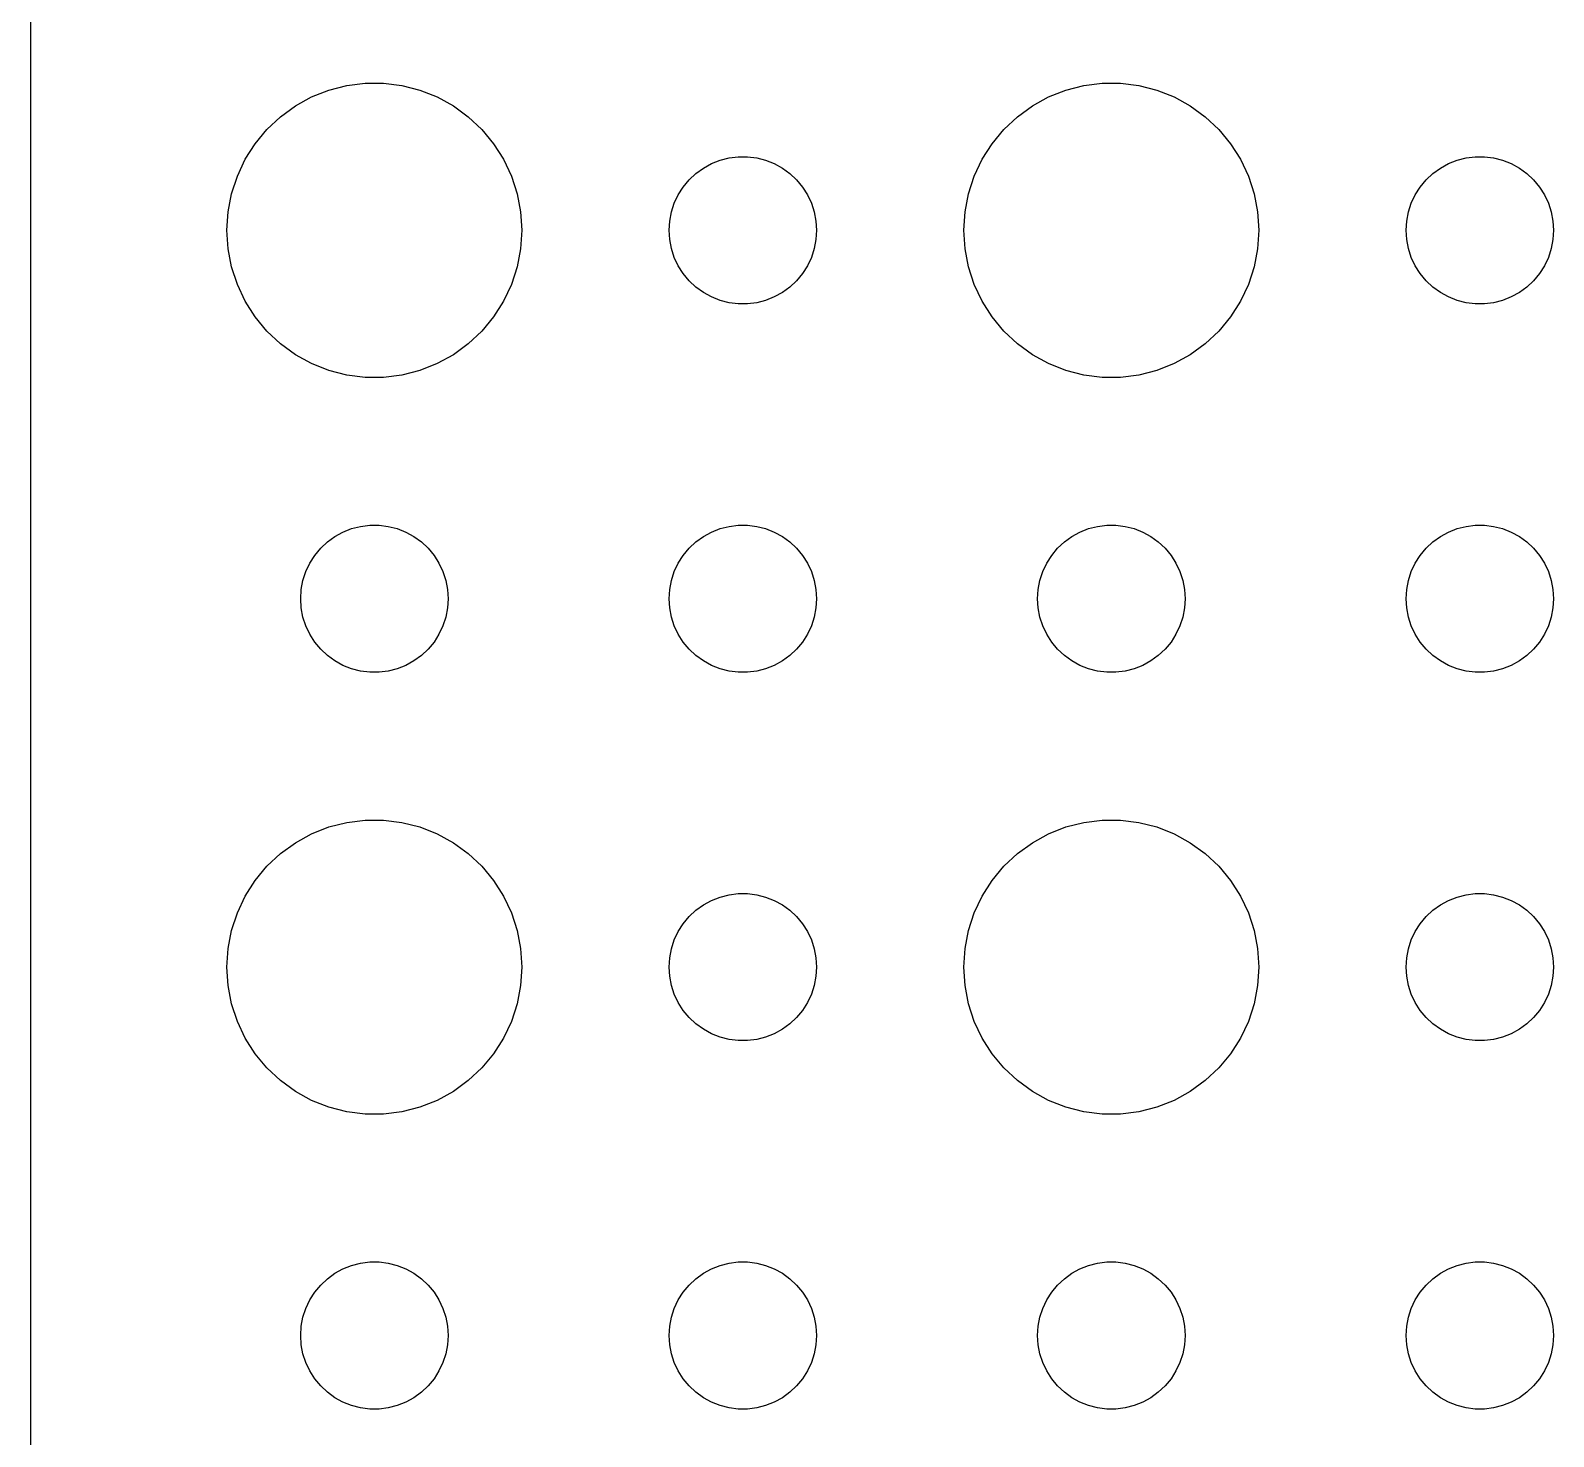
# Model space of a CAD drawing. Header units: metres. Extents: x -142 to 142, y -112 to 112.
# Drawn here: x -142 to -111, y -84.56 to -55.93 of the extents above; entities that cross this region are included whole.
import ezdxf

# ---------------------------------------------------------------- set-up
doc = ezdxf.new("R2010")
doc.units = ezdxf.units.M

msp = doc.modelspace()

# ---------------------------------------------------------------- linework, layer by layer
for p, q in [((-142, 107), (-142, -107)), ((-135.562, -57.0531), (-135.188, -57.0059)), ((-135.188, -57.0059), (-134.812, -57.0059)), ((-134.812, -57.0059), (-134.438, -57.0531)), ((-120.562, -57.0531), (-120.188, -57.0059)), ((-120.188, -57.0059), (-119.812, -57.0059)), ((-119.812, -57.0059), (-119.438, -57.0531)), ((-136.607, -57.467), (-136.277, -57.2855)), ((-136.277, -57.2855), (-135.927, -57.1468)), ((-135.927, -57.1468), (-135.562, -57.0531)), ((-134.438, -57.0531), (-134.073, -57.1468)), ((-134.073, -57.1468), (-133.723, -57.2855)), ((-133.723, -57.2855), (-133.393, -57.467)), ((-121.607, -57.467), (-121.277, -57.2855)), ((-121.277, -57.2855), (-120.927, -57.1468)), ((-120.927, -57.1468), (-120.562, -57.0531)), ((-119.438, -57.0531), (-119.073, -57.1468)), ((-119.073, -57.1468), (-118.723, -57.2855)), ((-118.723, -57.2855), (-118.393, -57.467)), ((-136.912, -57.6885), (-136.607, -57.467)), ((-133.393, -57.467), (-133.088, -57.6885)), ((-121.912, -57.6885), (-121.607, -57.467)), ((-118.393, -57.467), (-118.088, -57.6885)), ((-137.427, -58.2366), (-137.187, -57.9464)), ((-137.187, -57.9464), (-136.912, -57.6885)), ((-133.088, -57.6885), (-132.813, -57.9464)), ((-132.813, -57.9464), (-132.573, -58.2366)), ((-122.427, -58.2366), (-122.187, -57.9464)), ((-122.187, -57.9464), (-121.912, -57.6885)), ((-118.088, -57.6885), (-117.813, -57.9464)), ((-117.813, -57.9464), (-117.573, -58.2366)), ((-137.629, -58.5547), (-137.427, -58.2366)), ((-132.573, -58.2366), (-132.371, -58.5547)), ((-122.629, -58.5547), (-122.427, -58.2366)), ((-117.573, -58.2366), (-117.371, -58.5547)), ((-137.789, -58.8956), (-137.629, -58.5547)), ((-132.371, -58.5547), (-132.211, -58.8956)), ((-128.139, -58.6428), (-127.964, -58.5734)), ((-127.964, -58.5734), (-127.781, -58.5266)), ((-127.781, -58.5266), (-127.594, -58.503)), ((-127.594, -58.503), (-127.406, -58.503)), ((-127.406, -58.503), (-127.219, -58.5266)), ((-127.219, -58.5266), (-127.036, -58.5734)), ((-127.036, -58.5734), (-126.861, -58.6428)), ((-122.789, -58.8956), (-122.629, -58.5547)), ((-117.371, -58.5547), (-117.211, -58.8956)), ((-113.139, -58.6428), (-112.964, -58.5734)), ((-112.964, -58.5734), (-112.781, -58.5266)), ((-112.781, -58.5266), (-112.594, -58.503)), ((-112.594, -58.503), (-112.406, -58.503)), ((-112.406, -58.503), (-112.219, -58.5266)), ((-112.219, -58.5266), (-112.036, -58.5734)), ((-112.036, -58.5734), (-111.861, -58.6428)), ((-137.906, -59.2539), (-137.789, -58.8956)), ((-132.211, -58.8956), (-132.094, -59.2539)), ((-128.593, -58.9732), (-128.456, -58.8442)), ((-128.456, -58.8442), (-128.304, -58.7335)), ((-128.304, -58.7335), (-128.139, -58.6428)), ((-126.861, -58.6428), (-126.696, -58.7335)), ((-126.696, -58.7335), (-126.544, -58.8442)), ((-126.544, -58.8442), (-126.407, -58.9732)), ((-122.906, -59.2539), (-122.789, -58.8956)), ((-117.211, -58.8956), (-117.094, -59.2539)), ((-113.593, -58.9732), (-113.456, -58.8442)), ((-113.456, -58.8442), (-113.304, -58.7335)), ((-113.304, -58.7335), (-113.139, -58.6428)), ((-111.861, -58.6428), (-111.696, -58.7335)), ((-111.696, -58.7335), (-111.544, -58.8442)), ((-111.544, -58.8442), (-111.407, -58.9732)), ((-128.814, -59.2774), (-128.714, -59.1183)), ((-128.714, -59.1183), (-128.593, -58.9732)), ((-126.407, -58.9732), (-126.286, -59.1183)), ((-126.286, -59.1183), (-126.186, -59.2774)), ((-113.814, -59.2774), (-113.714, -59.1183)), ((-113.714, -59.1183), (-113.593, -58.9732)), ((-111.407, -58.9732), (-111.286, -59.1183)), ((-111.286, -59.1183), (-111.186, -59.2774)), ((-137.976, -59.624), (-137.906, -59.2539)), ((-132.094, -59.2539), (-132.024, -59.624)), ((-128.953, -59.627), (-128.895, -59.4478)), ((-128.895, -59.4478), (-128.814, -59.2774)), ((-126.186, -59.2774), (-126.105, -59.4478)), ((-126.105, -59.4478), (-126.047, -59.627)), ((-122.976, -59.624), (-122.906, -59.2539)), ((-117.094, -59.2539), (-117.024, -59.624)), ((-113.953, -59.627), (-113.895, -59.4478)), ((-113.895, -59.4478), (-113.814, -59.2774)), ((-111.186, -59.2774), (-111.105, -59.4478)), ((-111.105, -59.4478), (-111.047, -59.627)), ((-138, -60), (-137.976, -59.624)), ((-132.024, -59.624), (-132, -60)), ((-129, -60), (-128.988, -59.812)), ((-128.988, -59.812), (-128.953, -59.627)), ((-126.047, -59.627), (-126.012, -59.812)), ((-126.012, -59.812), (-126, -60)), ((-123, -60), (-122.976, -59.624)), ((-117.024, -59.624), (-117, -60)), ((-114, -60), (-113.988, -59.812)), ((-113.988, -59.812), (-113.953, -59.627)), ((-111.047, -59.627), (-111.012, -59.812)), ((-111.012, -59.812), (-111, -60)), ((-137.976, -60.376), (-138, -60)), ((-132, -60), (-132.024, -60.376)), ((-128.988, -60.188), (-129, -60)), ((-126, -60), (-126.012, -60.188)), ((-122.976, -60.376), (-123, -60)), ((-117, -60), (-117.024, -60.376)), ((-113.988, -60.188), (-114, -60)), ((-111, -60), (-111.012, -60.188)), ((-137.906, -60.7461), (-137.976, -60.376)), ((-132.024, -60.376), (-132.094, -60.7461)), ((-128.953, -60.373), (-128.988, -60.188)), ((-128.895, -60.5522), (-128.953, -60.373)), ((-126.047, -60.373), (-126.105, -60.5522)), ((-126.012, -60.188), (-126.047, -60.373)), ((-122.906, -60.7461), (-122.976, -60.376)), ((-117.024, -60.376), (-117.094, -60.7461)), ((-113.953, -60.373), (-113.988, -60.188)), ((-113.895, -60.5522), (-113.953, -60.373)), ((-111.047, -60.373), (-111.105, -60.5522)), ((-111.012, -60.188), (-111.047, -60.373)), ((-137.789, -61.1044), (-137.906, -60.7461)), ((-132.094, -60.7461), (-132.211, -61.1044)), ((-128.814, -60.7226), (-128.895, -60.5522)), ((-128.714, -60.8817), (-128.814, -60.7226)), ((-126.186, -60.7226), (-126.286, -60.8817)), ((-126.105, -60.5522), (-126.186, -60.7226)), ((-122.789, -61.1044), (-122.906, -60.7461)), ((-117.094, -60.7461), (-117.211, -61.1044)), ((-113.814, -60.7226), (-113.895, -60.5522)), ((-113.714, -60.8817), (-113.814, -60.7226)), ((-111.186, -60.7226), (-111.286, -60.8817)), ((-111.105, -60.5522), (-111.186, -60.7226)), ((-128.593, -61.0268), (-128.714, -60.8817)), ((-128.456, -61.1558), (-128.593, -61.0268)), ((-126.407, -61.0268), (-126.544, -61.1558)), ((-126.286, -60.8817), (-126.407, -61.0268)), ((-113.593, -61.0268), (-113.714, -60.8817)), ((-113.456, -61.1558), (-113.593, -61.0268)), ((-111.407, -61.0268), (-111.544, -61.1558)), ((-111.286, -60.8817), (-111.407, -61.0268)), ((-137.629, -61.4453), (-137.789, -61.1044)), ((-132.211, -61.1044), (-132.371, -61.4453)), ((-128.304, -61.2665), (-128.456, -61.1558)), ((-128.139, -61.3572), (-128.304, -61.2665)), ((-127.964, -61.4266), (-128.139, -61.3572)), ((-126.861, -61.3572), (-127.036, -61.4266)), ((-126.696, -61.2665), (-126.861, -61.3572)), ((-126.544, -61.1558), (-126.696, -61.2665)), ((-122.629, -61.4453), (-122.789, -61.1044)), ((-117.211, -61.1044), (-117.371, -61.4453)), ((-113.304, -61.2665), (-113.456, -61.1558)), ((-113.139, -61.3572), (-113.304, -61.2665)), ((-112.964, -61.4266), (-113.139, -61.3572)), ((-111.861, -61.3572), (-112.036, -61.4266)), ((-111.696, -61.2665), (-111.861, -61.3572)), ((-111.544, -61.1558), (-111.696, -61.2665)), ((-137.427, -61.7634), (-137.629, -61.4453)), ((-132.371, -61.4453), (-132.573, -61.7634)), ((-127.781, -61.4734), (-127.964, -61.4266)), ((-127.594, -61.497), (-127.781, -61.4734)), ((-127.406, -61.497), (-127.594, -61.497)), ((-127.219, -61.4734), (-127.406, -61.497)), ((-127.036, -61.4266), (-127.219, -61.4734)), ((-122.427, -61.7634), (-122.629, -61.4453)), ((-117.371, -61.4453), (-117.573, -61.7634)), ((-112.781, -61.4734), (-112.964, -61.4266)), ((-112.594, -61.497), (-112.781, -61.4734)), ((-112.406, -61.497), (-112.594, -61.497)), ((-112.219, -61.4734), (-112.406, -61.497)), ((-112.036, -61.4266), (-112.219, -61.4734)), ((-137.187, -62.0536), (-137.427, -61.7634)), ((-132.573, -61.7634), (-132.813, -62.0536)), ((-122.187, -62.0536), (-122.427, -61.7634)), ((-117.573, -61.7634), (-117.813, -62.0536)), ((-136.912, -62.3115), (-137.187, -62.0536)), ((-132.813, -62.0536), (-133.088, -62.3115)), ((-121.912, -62.3115), (-122.187, -62.0536)), ((-117.813, -62.0536), (-118.088, -62.3115)), ((-136.607, -62.533), (-136.912, -62.3115)), ((-136.277, -62.7145), (-136.607, -62.533)), ((-133.393, -62.533), (-133.723, -62.7145)), ((-133.088, -62.3115), (-133.393, -62.533)), ((-121.607, -62.533), (-121.912, -62.3115)), ((-121.277, -62.7145), (-121.607, -62.533)), ((-118.393, -62.533), (-118.723, -62.7145)), ((-118.088, -62.3115), (-118.393, -62.533)), ((-135.927, -62.8532), (-136.277, -62.7145)), ((-135.562, -62.9469), (-135.927, -62.8532)), ((-134.073, -62.8532), (-134.438, -62.9469)), ((-133.723, -62.7145), (-134.073, -62.8532)), ((-120.927, -62.8532), (-121.277, -62.7145)), ((-120.562, -62.9469), (-120.927, -62.8532)), ((-119.073, -62.8532), (-119.438, -62.9469)), ((-118.723, -62.7145), (-119.073, -62.8532)), ((-135.188, -62.9941), (-135.562, -62.9469)), ((-134.812, -62.9941), (-135.188, -62.9941)), ((-134.438, -62.9469), (-134.812, -62.9941)), ((-120.188, -62.9941), (-120.562, -62.9469)), ((-119.812, -62.9941), (-120.188, -62.9941)), ((-119.438, -62.9469), (-119.812, -62.9941)), ((-135.464, -66.0734), (-135.281, -66.0266)), ((-135.281, -66.0266), (-135.094, -66.003)), ((-135.094, -66.003), (-134.906, -66.003)), ((-134.906, -66.003), (-134.719, -66.0266)), ((-134.719, -66.0266), (-134.536, -66.0734)), ((-127.964, -66.0734), (-127.781, -66.0266)), ((-127.781, -66.0266), (-127.594, -66.003)), ((-127.594, -66.003), (-127.406, -66.003)), ((-127.406, -66.003), (-127.219, -66.0266)), ((-127.219, -66.0266), (-127.036, -66.0734)), ((-120.464, -66.0734), (-120.281, -66.0266)), ((-120.281, -66.0266), (-120.094, -66.003)), ((-120.094, -66.003), (-119.906, -66.003)), ((-119.906, -66.003), (-119.719, -66.0266)), ((-119.719, -66.0266), (-119.536, -66.0734)), ((-112.964, -66.0734), (-112.781, -66.0266)), ((-112.781, -66.0266), (-112.594, -66.003)), ((-112.594, -66.003), (-112.406, -66.003)), ((-112.406, -66.003), (-112.219, -66.0266)), ((-112.219, -66.0266), (-112.036, -66.0734)), ((-135.956, -66.3442), (-135.804, -66.2335)), ((-135.804, -66.2335), (-135.639, -66.1428)), ((-135.639, -66.1428), (-135.464, -66.0734)), ((-134.536, -66.0734), (-134.361, -66.1428)), ((-134.361, -66.1428), (-134.196, -66.2335)), ((-134.196, -66.2335), (-134.044, -66.3442)), ((-128.456, -66.3442), (-128.304, -66.2335)), ((-128.304, -66.2335), (-128.139, -66.1428)), ((-128.139, -66.1428), (-127.964, -66.0734)), ((-127.036, -66.0734), (-126.861, -66.1428)), ((-126.861, -66.1428), (-126.696, -66.2335)), ((-126.696, -66.2335), (-126.544, -66.3442)), ((-120.956, -66.3442), (-120.804, -66.2335)), ((-120.804, -66.2335), (-120.639, -66.1428)), ((-120.639, -66.1428), (-120.464, -66.0734)), ((-119.536, -66.0734), (-119.361, -66.1428)), ((-119.361, -66.1428), (-119.196, -66.2335)), ((-119.196, -66.2335), (-119.044, -66.3442)), ((-113.456, -66.3442), (-113.304, -66.2335)), ((-113.304, -66.2335), (-113.139, -66.1428)), ((-113.139, -66.1428), (-112.964, -66.0734)), ((-112.036, -66.0734), (-111.861, -66.1428)), ((-111.861, -66.1428), (-111.696, -66.2335)), ((-111.696, -66.2335), (-111.544, -66.3442)), ((-136.314, -66.7774), (-136.214, -66.6183)), ((-136.214, -66.6183), (-136.093, -66.4732)), ((-136.093, -66.4732), (-135.956, -66.3442)), ((-134.044, -66.3442), (-133.907, -66.4732)), ((-133.907, -66.4732), (-133.786, -66.6183)), ((-133.786, -66.6183), (-133.686, -66.7774)), ((-128.814, -66.7774), (-128.714, -66.6183)), ((-128.714, -66.6183), (-128.593, -66.4732)), ((-128.593, -66.4732), (-128.456, -66.3442)), ((-126.544, -66.3442), (-126.407, -66.4732)), ((-126.407, -66.4732), (-126.286, -66.6183)), ((-126.286, -66.6183), (-126.186, -66.7774)), ((-121.314, -66.7774), (-121.214, -66.6183)), ((-121.214, -66.6183), (-121.093, -66.4732)), ((-121.093, -66.4732), (-120.956, -66.3442)), ((-119.044, -66.3442), (-118.907, -66.4732)), ((-118.907, -66.4732), (-118.786, -66.6183)), ((-118.786, -66.6183), (-118.686, -66.7774)), ((-113.814, -66.7774), (-113.714, -66.6183)), ((-113.714, -66.6183), (-113.593, -66.4732)), ((-113.593, -66.4732), (-113.456, -66.3442)), ((-111.544, -66.3442), (-111.407, -66.4732)), ((-111.407, -66.4732), (-111.286, -66.6183)), ((-111.286, -66.6183), (-111.186, -66.7774)), ((-136.453, -67.127), (-136.395, -66.9478)), ((-136.395, -66.9478), (-136.314, -66.7774)), ((-133.686, -66.7774), (-133.605, -66.9478)), ((-133.605, -66.9478), (-133.547, -67.127)), ((-128.953, -67.127), (-128.895, -66.9478)), ((-128.895, -66.9478), (-128.814, -66.7774)), ((-126.186, -66.7774), (-126.105, -66.9478)), ((-126.105, -66.9478), (-126.047, -67.127)), ((-121.453, -67.127), (-121.395, -66.9478)), ((-121.395, -66.9478), (-121.314, -66.7774)), ((-118.686, -66.7774), (-118.605, -66.9478)), ((-118.605, -66.9478), (-118.547, -67.127)), ((-113.953, -67.127), (-113.895, -66.9478)), ((-113.895, -66.9478), (-113.814, -66.7774)), ((-111.186, -66.7774), (-111.105, -66.9478)), ((-111.105, -66.9478), (-111.047, -67.127)), ((-136.488, -67.312), (-136.453, -67.127)), ((-133.547, -67.127), (-133.512, -67.312)), ((-128.988, -67.312), (-128.953, -67.127)), ((-126.047, -67.127), (-126.012, -67.312)), ((-121.488, -67.312), (-121.453, -67.127)), ((-118.547, -67.127), (-118.512, -67.312)), ((-113.988, -67.312), (-113.953, -67.127)), ((-111.047, -67.127), (-111.012, -67.312)), ((-136.5, -67.5), (-136.488, -67.312)), ((-136.488, -67.688), (-136.5, -67.5)), ((-133.512, -67.312), (-133.5, -67.5)), ((-133.5, -67.5), (-133.512, -67.688)), ((-129, -67.5), (-128.988, -67.312)), ((-128.988, -67.688), (-129, -67.5)), ((-126.012, -67.312), (-126, -67.5)), ((-126, -67.5), (-126.012, -67.688)), ((-121.5, -67.5), (-121.488, -67.312)), ((-121.488, -67.688), (-121.5, -67.5)), ((-118.512, -67.312), (-118.5, -67.5)), ((-118.5, -67.5), (-118.512, -67.688)), ((-114, -67.5), (-113.988, -67.312)), ((-113.988, -67.688), (-114, -67.5)), ((-111.012, -67.312), (-111, -67.5)), ((-111, -67.5), (-111.012, -67.688)), ((-136.453, -67.873), (-136.488, -67.688)), ((-136.395, -68.0522), (-136.453, -67.873)), ((-133.547, -67.873), (-133.605, -68.0522)), ((-133.512, -67.688), (-133.547, -67.873)), ((-128.953, -67.873), (-128.988, -67.688)), ((-128.895, -68.0522), (-128.953, -67.873)), ((-126.047, -67.873), (-126.105, -68.0522)), ((-126.012, -67.688), (-126.047, -67.873)), ((-121.453, -67.873), (-121.488, -67.688)), ((-121.395, -68.0522), (-121.453, -67.873)), ((-118.547, -67.873), (-118.605, -68.0522)), ((-118.512, -67.688), (-118.547, -67.873)), ((-113.953, -67.873), (-113.988, -67.688)), ((-113.895, -68.0522), (-113.953, -67.873)), ((-111.047, -67.873), (-111.105, -68.0522)), ((-111.012, -67.688), (-111.047, -67.873)), ((-136.314, -68.2226), (-136.395, -68.0522)), ((-133.605, -68.0522), (-133.686, -68.2226)), ((-128.814, -68.2226), (-128.895, -68.0522)), ((-126.105, -68.0522), (-126.186, -68.2226)), ((-121.314, -68.2226), (-121.395, -68.0522)), ((-118.605, -68.0522), (-118.686, -68.2226)), ((-113.814, -68.2226), (-113.895, -68.0522)), ((-111.105, -68.0522), (-111.186, -68.2226)), ((-136.214, -68.3817), (-136.314, -68.2226)), ((-136.093, -68.5268), (-136.214, -68.3817)), ((-133.786, -68.3817), (-133.907, -68.5268)), ((-133.686, -68.2226), (-133.786, -68.3817)), ((-128.714, -68.3817), (-128.814, -68.2226)), ((-128.593, -68.5268), (-128.714, -68.3817)), ((-126.286, -68.3817), (-126.407, -68.5268)), ((-126.186, -68.2226), (-126.286, -68.3817)), ((-121.214, -68.3817), (-121.314, -68.2226)), ((-121.093, -68.5268), (-121.214, -68.3817)), ((-118.786, -68.3817), (-118.907, -68.5268)), ((-118.686, -68.2226), (-118.786, -68.3817)), ((-113.714, -68.3817), (-113.814, -68.2226)), ((-113.593, -68.5268), (-113.714, -68.3817)), ((-111.286, -68.3817), (-111.407, -68.5268)), ((-111.186, -68.2226), (-111.286, -68.3817)), ((-135.956, -68.6558), (-136.093, -68.5268)), ((-135.804, -68.7665), (-135.956, -68.6558)), ((-135.639, -68.8572), (-135.804, -68.7665)), ((-134.196, -68.7665), (-134.361, -68.8572)), ((-134.044, -68.6558), (-134.196, -68.7665)), ((-133.907, -68.5268), (-134.044, -68.6558)), ((-128.456, -68.6558), (-128.593, -68.5268)), ((-128.304, -68.7665), (-128.456, -68.6558)), ((-128.139, -68.8572), (-128.304, -68.7665)), ((-126.696, -68.7665), (-126.861, -68.8572)), ((-126.544, -68.6558), (-126.696, -68.7665)), ((-126.407, -68.5268), (-126.544, -68.6558)), ((-120.956, -68.6558), (-121.093, -68.5268)), ((-120.804, -68.7665), (-120.956, -68.6558)), ((-120.639, -68.8572), (-120.804, -68.7665)), ((-119.196, -68.7665), (-119.361, -68.8572)), ((-119.044, -68.6558), (-119.196, -68.7665)), ((-118.907, -68.5268), (-119.044, -68.6558)), ((-113.456, -68.6558), (-113.593, -68.5268)), ((-113.304, -68.7665), (-113.456, -68.6558)), ((-113.139, -68.8572), (-113.304, -68.7665)), ((-111.696, -68.7665), (-111.861, -68.8572)), ((-111.544, -68.6558), (-111.696, -68.7665)), ((-111.407, -68.5268), (-111.544, -68.6558)), ((-135.464, -68.9266), (-135.639, -68.8572)), ((-135.281, -68.9734), (-135.464, -68.9266)), ((-135.094, -68.997), (-135.281, -68.9734)), ((-134.906, -68.997), (-135.094, -68.997)), ((-134.719, -68.9734), (-134.906, -68.997)), ((-134.536, -68.9266), (-134.719, -68.9734)), ((-134.361, -68.8572), (-134.536, -68.9266)), ((-127.964, -68.9266), (-128.139, -68.8572)), ((-127.781, -68.9734), (-127.964, -68.9266)), ((-127.594, -68.997), (-127.781, -68.9734)), ((-127.406, -68.997), (-127.594, -68.997)), ((-127.219, -68.9734), (-127.406, -68.997)), ((-127.036, -68.9266), (-127.219, -68.9734)), ((-126.861, -68.8572), (-127.036, -68.9266)), ((-120.464, -68.9266), (-120.639, -68.8572)), ((-120.281, -68.9734), (-120.464, -68.9266)), ((-120.094, -68.997), (-120.281, -68.9734)), ((-119.906, -68.997), (-120.094, -68.997)), ((-119.719, -68.9734), (-119.906, -68.997)), ((-119.536, -68.9266), (-119.719, -68.9734)), ((-119.361, -68.8572), (-119.536, -68.9266)), ((-112.964, -68.9266), (-113.139, -68.8572)), ((-112.781, -68.9734), (-112.964, -68.9266)), ((-112.594, -68.997), (-112.781, -68.9734)), ((-112.406, -68.997), (-112.594, -68.997)), ((-112.219, -68.9734), (-112.406, -68.997)), ((-112.036, -68.9266), (-112.219, -68.9734)), ((-111.861, -68.8572), (-112.036, -68.9266)), ((-136.277, -72.2855), (-135.927, -72.1468)), ((-135.927, -72.1468), (-135.562, -72.0531)), ((-135.562, -72.0531), (-135.188, -72.0059)), ((-135.188, -72.0059), (-134.812, -72.0059)), ((-134.812, -72.0059), (-134.438, -72.0531)), ((-134.438, -72.0531), (-134.073, -72.1468)), ((-134.073, -72.1468), (-133.723, -72.2855)), ((-121.277, -72.2855), (-120.927, -72.1468)), ((-120.927, -72.1468), (-120.562, -72.0531)), ((-120.562, -72.0531), (-120.188, -72.0059)), ((-120.188, -72.0059), (-119.812, -72.0059)), ((-119.812, -72.0059), (-119.438, -72.0531)), ((-119.438, -72.0531), (-119.073, -72.1468)), ((-119.073, -72.1468), (-118.723, -72.2855)), ((-136.912, -72.6885), (-136.607, -72.467)), ((-136.607, -72.467), (-136.277, -72.2855)), ((-133.723, -72.2855), (-133.393, -72.467)), ((-133.393, -72.467), (-133.088, -72.6885)), ((-121.912, -72.6885), (-121.607, -72.467)), ((-121.607, -72.467), (-121.277, -72.2855)), ((-118.723, -72.2855), (-118.393, -72.467)), ((-118.393, -72.467), (-118.088, -72.6885)), ((-137.187, -72.9464), (-136.912, -72.6885)), ((-133.088, -72.6885), (-132.813, -72.9464)), ((-122.187, -72.9464), (-121.912, -72.6885)), ((-118.088, -72.6885), (-117.813, -72.9464)), ((-137.427, -73.2366), (-137.187, -72.9464)), ((-132.813, -72.9464), (-132.573, -73.2366)), ((-122.427, -73.2366), (-122.187, -72.9464)), ((-117.813, -72.9464), (-117.573, -73.2366)), ((-137.629, -73.5547), (-137.427, -73.2366)), ((-132.573, -73.2366), (-132.371, -73.5547)), ((-122.629, -73.5547), (-122.427, -73.2366)), ((-117.573, -73.2366), (-117.371, -73.5547)), ((-137.789, -73.8956), (-137.629, -73.5547)), ((-132.371, -73.5547), (-132.211, -73.8956)), ((-128.456, -73.8442), (-128.304, -73.7335)), ((-128.304, -73.7335), (-128.139, -73.6428)), ((-128.139, -73.6428), (-127.964, -73.5734)), ((-127.964, -73.5734), (-127.781, -73.5266)), ((-127.781, -73.5266), (-127.594, -73.503)), ((-127.594, -73.503), (-127.406, -73.503)), ((-127.406, -73.503), (-127.219, -73.5266)), ((-127.219, -73.5266), (-127.036, -73.5734)), ((-127.036, -73.5734), (-126.861, -73.6428)), ((-126.861, -73.6428), (-126.696, -73.7335)), ((-126.696, -73.7335), (-126.544, -73.8442)), ((-122.789, -73.8956), (-122.629, -73.5547)), ((-117.371, -73.5547), (-117.211, -73.8956)), ((-113.456, -73.8442), (-113.304, -73.7335)), ((-113.304, -73.7335), (-113.139, -73.6428)), ((-113.139, -73.6428), (-112.964, -73.5734)), ((-112.964, -73.5734), (-112.781, -73.5266)), ((-112.781, -73.5266), (-112.594, -73.503)), ((-112.594, -73.503), (-112.406, -73.503)), ((-112.406, -73.503), (-112.219, -73.5266)), ((-112.219, -73.5266), (-112.036, -73.5734)), ((-112.036, -73.5734), (-111.861, -73.6428)), ((-111.861, -73.6428), (-111.696, -73.7335)), ((-111.696, -73.7335), (-111.544, -73.8442)), ((-137.906, -74.2539), (-137.789, -73.8956)), ((-132.211, -73.8956), (-132.094, -74.2539)), ((-128.714, -74.1183), (-128.593, -73.9732)), ((-128.593, -73.9732), (-128.456, -73.8442)), ((-126.544, -73.8442), (-126.407, -73.9732)), ((-126.407, -73.9732), (-126.286, -74.1183)), ((-122.906, -74.2539), (-122.789, -73.8956)), ((-117.211, -73.8956), (-117.094, -74.2539)), ((-113.714, -74.1183), (-113.593, -73.9732)), ((-113.593, -73.9732), (-113.456, -73.8442)), ((-111.544, -73.8442), (-111.407, -73.9732)), ((-111.407, -73.9732), (-111.286, -74.1183)), ((-137.976, -74.624), (-137.906, -74.2539)), ((-132.094, -74.2539), (-132.024, -74.624)), ((-128.895, -74.4478), (-128.814, -74.2774)), ((-128.814, -74.2774), (-128.714, -74.1183)), ((-126.286, -74.1183), (-126.186, -74.2774)), ((-126.186, -74.2774), (-126.105, -74.4478)), ((-122.976, -74.624), (-122.906, -74.2539)), ((-117.094, -74.2539), (-117.024, -74.624)), ((-113.895, -74.4478), (-113.814, -74.2774)), ((-113.814, -74.2774), (-113.714, -74.1183)), ((-111.286, -74.1183), (-111.186, -74.2774)), ((-111.186, -74.2774), (-111.105, -74.4478)), ((-138, -75), (-137.976, -74.624)), ((-132.024, -74.624), (-132, -75)), ((-128.988, -74.812), (-128.953, -74.627)), ((-128.953, -74.627), (-128.895, -74.4478)), ((-126.105, -74.4478), (-126.047, -74.627)), ((-126.047, -74.627), (-126.012, -74.812)), ((-123, -75), (-122.976, -74.624)), ((-117.024, -74.624), (-117, -75)), ((-113.988, -74.812), (-113.953, -74.627)), ((-113.953, -74.627), (-113.895, -74.4478)), ((-111.105, -74.4478), (-111.047, -74.627)), ((-111.047, -74.627), (-111.012, -74.812)), ((-137.976, -75.376), (-138, -75)), ((-132, -75), (-132.024, -75.376)), ((-129, -75), (-128.988, -74.812)), ((-128.988, -75.188), (-129, -75)), ((-126.012, -74.812), (-126, -75)), ((-126, -75), (-126.012, -75.188)), ((-122.976, -75.376), (-123, -75)), ((-117, -75), (-117.024, -75.376)), ((-114, -75), (-113.988, -74.812)), ((-113.988, -75.188), (-114, -75)), ((-111.012, -74.812), (-111, -75)), ((-111, -75), (-111.012, -75.188)), ((-128.953, -75.373), (-128.988, -75.188)), ((-126.012, -75.188), (-126.047, -75.373)), ((-113.953, -75.373), (-113.988, -75.188)), ((-111.012, -75.188), (-111.047, -75.373)), ((-137.906, -75.7461), (-137.976, -75.376)), ((-132.024, -75.376), (-132.094, -75.7461)), ((-128.895, -75.5522), (-128.953, -75.373)), ((-128.814, -75.7226), (-128.895, -75.5522)), ((-126.105, -75.5522), (-126.186, -75.7226)), ((-126.047, -75.373), (-126.105, -75.5522)), ((-122.906, -75.7461), (-122.976, -75.376)), ((-117.024, -75.376), (-117.094, -75.7461)), ((-113.895, -75.5522), (-113.953, -75.373)), ((-113.814, -75.7226), (-113.895, -75.5522)), ((-111.105, -75.5522), (-111.186, -75.7226)), ((-111.047, -75.373), (-111.105, -75.5522)), ((-137.789, -76.1044), (-137.906, -75.7461)), ((-132.094, -75.7461), (-132.211, -76.1044)), ((-128.714, -75.8817), (-128.814, -75.7226)), ((-128.593, -76.0268), (-128.714, -75.8817)), ((-126.286, -75.8817), (-126.407, -76.0268)), ((-126.186, -75.7226), (-126.286, -75.8817)), ((-122.789, -76.1044), (-122.906, -75.7461)), ((-117.094, -75.7461), (-117.211, -76.1044)), ((-113.714, -75.8817), (-113.814, -75.7226)), ((-113.593, -76.0268), (-113.714, -75.8817)), ((-111.286, -75.8817), (-111.407, -76.0268)), ((-111.186, -75.7226), (-111.286, -75.8817)), ((-137.629, -76.4453), (-137.789, -76.1044)), ((-132.211, -76.1044), (-132.371, -76.4453)), ((-128.456, -76.1558), (-128.593, -76.0268)), ((-128.304, -76.2665), (-128.456, -76.1558)), ((-126.544, -76.1558), (-126.696, -76.2665)), ((-126.407, -76.0268), (-126.544, -76.1558)), ((-122.629, -76.4453), (-122.789, -76.1044)), ((-117.211, -76.1044), (-117.371, -76.4453)), ((-113.456, -76.1558), (-113.593, -76.0268)), ((-113.304, -76.2665), (-113.456, -76.1558)), ((-111.544, -76.1558), (-111.696, -76.2665)), ((-111.407, -76.0268), (-111.544, -76.1558)), ((-137.427, -76.7634), (-137.629, -76.4453)), ((-132.371, -76.4453), (-132.573, -76.7634)), ((-128.139, -76.3572), (-128.304, -76.2665)), ((-127.964, -76.4266), (-128.139, -76.3572)), ((-127.781, -76.4734), (-127.964, -76.4266)), ((-127.594, -76.497), (-127.781, -76.4734)), ((-127.406, -76.497), (-127.594, -76.497)), ((-127.219, -76.4734), (-127.406, -76.497)), ((-127.036, -76.4266), (-127.219, -76.4734)), ((-126.861, -76.3572), (-127.036, -76.4266)), ((-126.696, -76.2665), (-126.861, -76.3572)), ((-122.427, -76.7634), (-122.629, -76.4453)), ((-117.371, -76.4453), (-117.573, -76.7634)), ((-113.139, -76.3572), (-113.304, -76.2665)), ((-112.964, -76.4266), (-113.139, -76.3572)), ((-112.781, -76.4734), (-112.964, -76.4266)), ((-112.594, -76.497), (-112.781, -76.4734)), ((-112.406, -76.497), (-112.594, -76.497)), ((-112.219, -76.4734), (-112.406, -76.497)), ((-112.036, -76.4266), (-112.219, -76.4734)), ((-111.861, -76.3572), (-112.036, -76.4266)), ((-111.696, -76.2665), (-111.861, -76.3572)), ((-137.187, -77.0536), (-137.427, -76.7634)), ((-132.573, -76.7634), (-132.813, -77.0536)), ((-122.187, -77.0536), (-122.427, -76.7634)), ((-117.573, -76.7634), (-117.813, -77.0536)), ((-136.912, -77.3115), (-137.187, -77.0536)), ((-132.813, -77.0536), (-133.088, -77.3115)), ((-121.912, -77.3115), (-122.187, -77.0536)), ((-117.813, -77.0536), (-118.088, -77.3115)), ((-136.607, -77.533), (-136.912, -77.3115)), ((-133.088, -77.3115), (-133.393, -77.533)), ((-121.607, -77.533), (-121.912, -77.3115)), ((-118.088, -77.3115), (-118.393, -77.533)), ((-136.277, -77.7145), (-136.607, -77.533)), ((-135.927, -77.8532), (-136.277, -77.7145)), ((-133.723, -77.7145), (-134.073, -77.8532)), ((-133.393, -77.533), (-133.723, -77.7145)), ((-121.277, -77.7145), (-121.607, -77.533)), ((-120.927, -77.8532), (-121.277, -77.7145)), ((-118.723, -77.7145), (-119.073, -77.8532)), ((-118.393, -77.533), (-118.723, -77.7145)), ((-135.562, -77.9469), (-135.927, -77.8532)), ((-135.188, -77.9941), (-135.562, -77.9469)), ((-134.812, -77.9941), (-135.188, -77.9941)), ((-134.438, -77.9469), (-134.812, -77.9941)), ((-134.073, -77.8532), (-134.438, -77.9469)), ((-120.562, -77.9469), (-120.927, -77.8532)), ((-120.188, -77.9941), (-120.562, -77.9469)), ((-119.812, -77.9941), (-120.188, -77.9941)), ((-119.438, -77.9469), (-119.812, -77.9941)), ((-119.073, -77.8532), (-119.438, -77.9469)), ((-135.804, -81.2335), (-135.639, -81.1428)), ((-135.639, -81.1428), (-135.464, -81.0734)), ((-135.464, -81.0734), (-135.281, -81.0266)), ((-135.281, -81.0266), (-135.094, -81.003)), ((-135.094, -81.003), (-134.906, -81.003)), ((-134.906, -81.003), (-134.719, -81.0266)), ((-134.719, -81.0266), (-134.536, -81.0734)), ((-134.536, -81.0734), (-134.361, -81.1428)), ((-134.361, -81.1428), (-134.196, -81.2335)), ((-128.304, -81.2335), (-128.139, -81.1428)), ((-128.139, -81.1428), (-127.964, -81.0734)), ((-127.964, -81.0734), (-127.781, -81.0266)), ((-127.781, -81.0266), (-127.594, -81.003)), ((-127.594, -81.003), (-127.406, -81.003)), ((-127.406, -81.003), (-127.219, -81.0266)), ((-127.219, -81.0266), (-127.036, -81.0734)), ((-127.036, -81.0734), (-126.861, -81.1428)), ((-126.861, -81.1428), (-126.696, -81.2335)), ((-120.804, -81.2335), (-120.639, -81.1428)), ((-120.639, -81.1428), (-120.464, -81.0734)), ((-120.464, -81.0734), (-120.281, -81.0266)), ((-120.281, -81.0266), (-120.094, -81.003)), ((-120.094, -81.003), (-119.906, -81.003)), ((-119.906, -81.003), (-119.719, -81.0266)), ((-119.719, -81.0266), (-119.536, -81.0734)), ((-119.536, -81.0734), (-119.361, -81.1428)), ((-119.361, -81.1428), (-119.196, -81.2335)), ((-113.304, -81.2335), (-113.139, -81.1428)), ((-113.139, -81.1428), (-112.964, -81.0734)), ((-112.964, -81.0734), (-112.781, -81.0266)), ((-112.781, -81.0266), (-112.594, -81.003)), ((-112.594, -81.003), (-112.406, -81.003)), ((-112.406, -81.003), (-112.219, -81.0266)), ((-112.219, -81.0266), (-112.036, -81.0734)), ((-112.036, -81.0734), (-111.861, -81.1428)), ((-111.861, -81.1428), (-111.696, -81.2335)), ((-136.214, -81.6183), (-136.093, -81.4732)), ((-136.093, -81.4732), (-135.956, -81.3442)), ((-135.956, -81.3442), (-135.804, -81.2335)), ((-134.196, -81.2335), (-134.044, -81.3442)), ((-134.044, -81.3442), (-133.907, -81.4732)), ((-133.907, -81.4732), (-133.786, -81.6183)), ((-128.714, -81.6183), (-128.593, -81.4732)), ((-128.593, -81.4732), (-128.456, -81.3442)), ((-128.456, -81.3442), (-128.304, -81.2335)), ((-126.696, -81.2335), (-126.544, -81.3442)), ((-126.544, -81.3442), (-126.407, -81.4732)), ((-126.407, -81.4732), (-126.286, -81.6183)), ((-121.214, -81.6183), (-121.093, -81.4732)), ((-121.093, -81.4732), (-120.956, -81.3442)), ((-120.956, -81.3442), (-120.804, -81.2335)), ((-119.196, -81.2335), (-119.044, -81.3442)), ((-119.044, -81.3442), (-118.907, -81.4732)), ((-118.907, -81.4732), (-118.786, -81.6183)), ((-113.714, -81.6183), (-113.593, -81.4732)), ((-113.593, -81.4732), (-113.456, -81.3442)), ((-113.456, -81.3442), (-113.304, -81.2335)), ((-111.696, -81.2335), (-111.544, -81.3442)), ((-111.544, -81.3442), (-111.407, -81.4732)), ((-111.407, -81.4732), (-111.286, -81.6183)), ((-136.395, -81.9478), (-136.314, -81.7774)), ((-136.314, -81.7774), (-136.214, -81.6183)), ((-133.786, -81.6183), (-133.686, -81.7774)), ((-133.686, -81.7774), (-133.605, -81.9478)), ((-128.895, -81.9478), (-128.814, -81.7774)), ((-128.814, -81.7774), (-128.714, -81.6183)), ((-126.286, -81.6183), (-126.186, -81.7774)), ((-126.186, -81.7774), (-126.105, -81.9478)), ((-121.395, -81.9478), (-121.314, -81.7774)), ((-121.314, -81.7774), (-121.214, -81.6183)), ((-118.786, -81.6183), (-118.686, -81.7774)), ((-118.686, -81.7774), (-118.605, -81.9478)), ((-113.895, -81.9478), (-113.814, -81.7774)), ((-113.814, -81.7774), (-113.714, -81.6183)), ((-111.286, -81.6183), (-111.186, -81.7774)), ((-111.186, -81.7774), (-111.105, -81.9478)), ((-136.488, -82.312), (-136.453, -82.127)), ((-136.453, -82.127), (-136.395, -81.9478)), ((-133.605, -81.9478), (-133.547, -82.127)), ((-133.547, -82.127), (-133.512, -82.312)), ((-128.988, -82.312), (-128.953, -82.127)), ((-128.953, -82.127), (-128.895, -81.9478)), ((-126.105, -81.9478), (-126.047, -82.127)), ((-126.047, -82.127), (-126.012, -82.312)), ((-121.488, -82.312), (-121.453, -82.127)), ((-121.453, -82.127), (-121.395, -81.9478)), ((-118.605, -81.9478), (-118.547, -82.127)), ((-118.547, -82.127), (-118.512, -82.312)), ((-113.988, -82.312), (-113.953, -82.127)), ((-113.953, -82.127), (-113.895, -81.9478)), ((-111.105, -81.9478), (-111.047, -82.127)), ((-111.047, -82.127), (-111.012, -82.312)), ((-136.5, -82.5), (-136.488, -82.312)), ((-133.512, -82.312), (-133.5, -82.5)), ((-129, -82.5), (-128.988, -82.312)), ((-126.012, -82.312), (-126, -82.5)), ((-121.5, -82.5), (-121.488, -82.312)), ((-118.512, -82.312), (-118.5, -82.5)), ((-114, -82.5), (-113.988, -82.312)), ((-111.012, -82.312), (-111, -82.5)), ((-136.488, -82.688), (-136.5, -82.5)), ((-136.453, -82.873), (-136.488, -82.688)), ((-133.512, -82.688), (-133.547, -82.873)), ((-133.5, -82.5), (-133.512, -82.688)), ((-128.988, -82.688), (-129, -82.5)), ((-128.953, -82.873), (-128.988, -82.688)), ((-126.012, -82.688), (-126.047, -82.873)), ((-126, -82.5), (-126.012, -82.688)), ((-121.488, -82.688), (-121.5, -82.5)), ((-121.453, -82.873), (-121.488, -82.688)), ((-118.512, -82.688), (-118.547, -82.873)), ((-118.5, -82.5), (-118.512, -82.688)), ((-113.988, -82.688), (-114, -82.5)), ((-113.953, -82.873), (-113.988, -82.688)), ((-111.012, -82.688), (-111.047, -82.873)), ((-111, -82.5), (-111.012, -82.688)), ((-136.395, -83.0522), (-136.453, -82.873)), ((-136.314, -83.2226), (-136.395, -83.0522)), ((-133.605, -83.0522), (-133.686, -83.2226)), ((-133.547, -82.873), (-133.605, -83.0522)), ((-128.895, -83.0522), (-128.953, -82.873)), ((-128.814, -83.2226), (-128.895, -83.0522)), ((-126.105, -83.0522), (-126.186, -83.2226)), ((-126.047, -82.873), (-126.105, -83.0522)), ((-121.395, -83.0522), (-121.453, -82.873)), ((-121.314, -83.2226), (-121.395, -83.0522)), ((-118.605, -83.0522), (-118.686, -83.2226)), ((-118.547, -82.873), (-118.605, -83.0522)), ((-113.895, -83.0522), (-113.953, -82.873)), ((-113.814, -83.2226), (-113.895, -83.0522)), ((-111.105, -83.0522), (-111.186, -83.2226)), ((-111.047, -82.873), (-111.105, -83.0522)), ((-136.214, -83.3817), (-136.314, -83.2226)), ((-136.093, -83.5268), (-136.214, -83.3817)), ((-133.786, -83.3817), (-133.907, -83.5268)), ((-133.686, -83.2226), (-133.786, -83.3817)), ((-128.714, -83.3817), (-128.814, -83.2226)), ((-128.593, -83.5268), (-128.714, -83.3817)), ((-126.286, -83.3817), (-126.407, -83.5268)), ((-126.186, -83.2226), (-126.286, -83.3817)), ((-121.214, -83.3817), (-121.314, -83.2226)), ((-121.093, -83.5268), (-121.214, -83.3817)), ((-118.786, -83.3817), (-118.907, -83.5268)), ((-118.686, -83.2226), (-118.786, -83.3817)), ((-113.714, -83.3817), (-113.814, -83.2226)), ((-113.593, -83.5268), (-113.714, -83.3817)), ((-111.286, -83.3817), (-111.407, -83.5268)), ((-111.186, -83.2226), (-111.286, -83.3817)), ((-135.956, -83.6558), (-136.093, -83.5268)), ((-135.804, -83.7665), (-135.956, -83.6558)), ((-134.044, -83.6558), (-134.196, -83.7665)), ((-133.907, -83.5268), (-134.044, -83.6558)), ((-128.456, -83.6558), (-128.593, -83.5268)), ((-128.304, -83.7665), (-128.456, -83.6558)), ((-126.544, -83.6558), (-126.696, -83.7665)), ((-126.407, -83.5268), (-126.544, -83.6558)), ((-120.956, -83.6558), (-121.093, -83.5268)), ((-120.804, -83.7665), (-120.956, -83.6558)), ((-119.044, -83.6558), (-119.196, -83.7665)), ((-118.907, -83.5268), (-119.044, -83.6558)), ((-113.456, -83.6558), (-113.593, -83.5268)), ((-113.304, -83.7665), (-113.456, -83.6558)), ((-111.544, -83.6558), (-111.696, -83.7665)), ((-111.407, -83.5268), (-111.544, -83.6558)), ((-135.639, -83.8572), (-135.804, -83.7665)), ((-135.464, -83.9266), (-135.639, -83.8572)), ((-135.281, -83.9734), (-135.464, -83.9266)), ((-135.094, -83.997), (-135.281, -83.9734)), ((-134.906, -83.997), (-135.094, -83.997)), ((-134.719, -83.9734), (-134.906, -83.997)), ((-134.536, -83.9266), (-134.719, -83.9734)), ((-134.361, -83.8572), (-134.536, -83.9266)), ((-134.196, -83.7665), (-134.361, -83.8572)), ((-128.139, -83.8572), (-128.304, -83.7665)), ((-127.964, -83.9266), (-128.139, -83.8572)), ((-127.781, -83.9734), (-127.964, -83.9266)), ((-127.594, -83.997), (-127.781, -83.9734)), ((-127.406, -83.997), (-127.594, -83.997)), ((-127.219, -83.9734), (-127.406, -83.997)), ((-127.036, -83.9266), (-127.219, -83.9734)), ((-126.861, -83.8572), (-127.036, -83.9266)), ((-126.696, -83.7665), (-126.861, -83.8572)), ((-120.639, -83.8572), (-120.804, -83.7665)), ((-120.464, -83.9266), (-120.639, -83.8572)), ((-120.281, -83.9734), (-120.464, -83.9266)), ((-120.094, -83.997), (-120.281, -83.9734)), ((-119.906, -83.997), (-120.094, -83.997)), ((-119.719, -83.9734), (-119.906, -83.997)), ((-119.536, -83.9266), (-119.719, -83.9734)), ((-119.361, -83.8572), (-119.536, -83.9266)), ((-119.196, -83.7665), (-119.361, -83.8572)), ((-113.139, -83.8572), (-113.304, -83.7665)), ((-112.964, -83.9266), (-113.139, -83.8572)), ((-112.781, -83.9734), (-112.964, -83.9266)), ((-112.594, -83.997), (-112.781, -83.9734)), ((-112.406, -83.997), (-112.594, -83.997)), ((-112.219, -83.9734), (-112.406, -83.997)), ((-112.036, -83.9266), (-112.219, -83.9734)), ((-111.861, -83.8572), (-112.036, -83.9266)), ((-111.696, -83.7665), (-111.861, -83.8572))]:
    msp.add_line(p, q)

doc.saveas('drawing.dxf')
